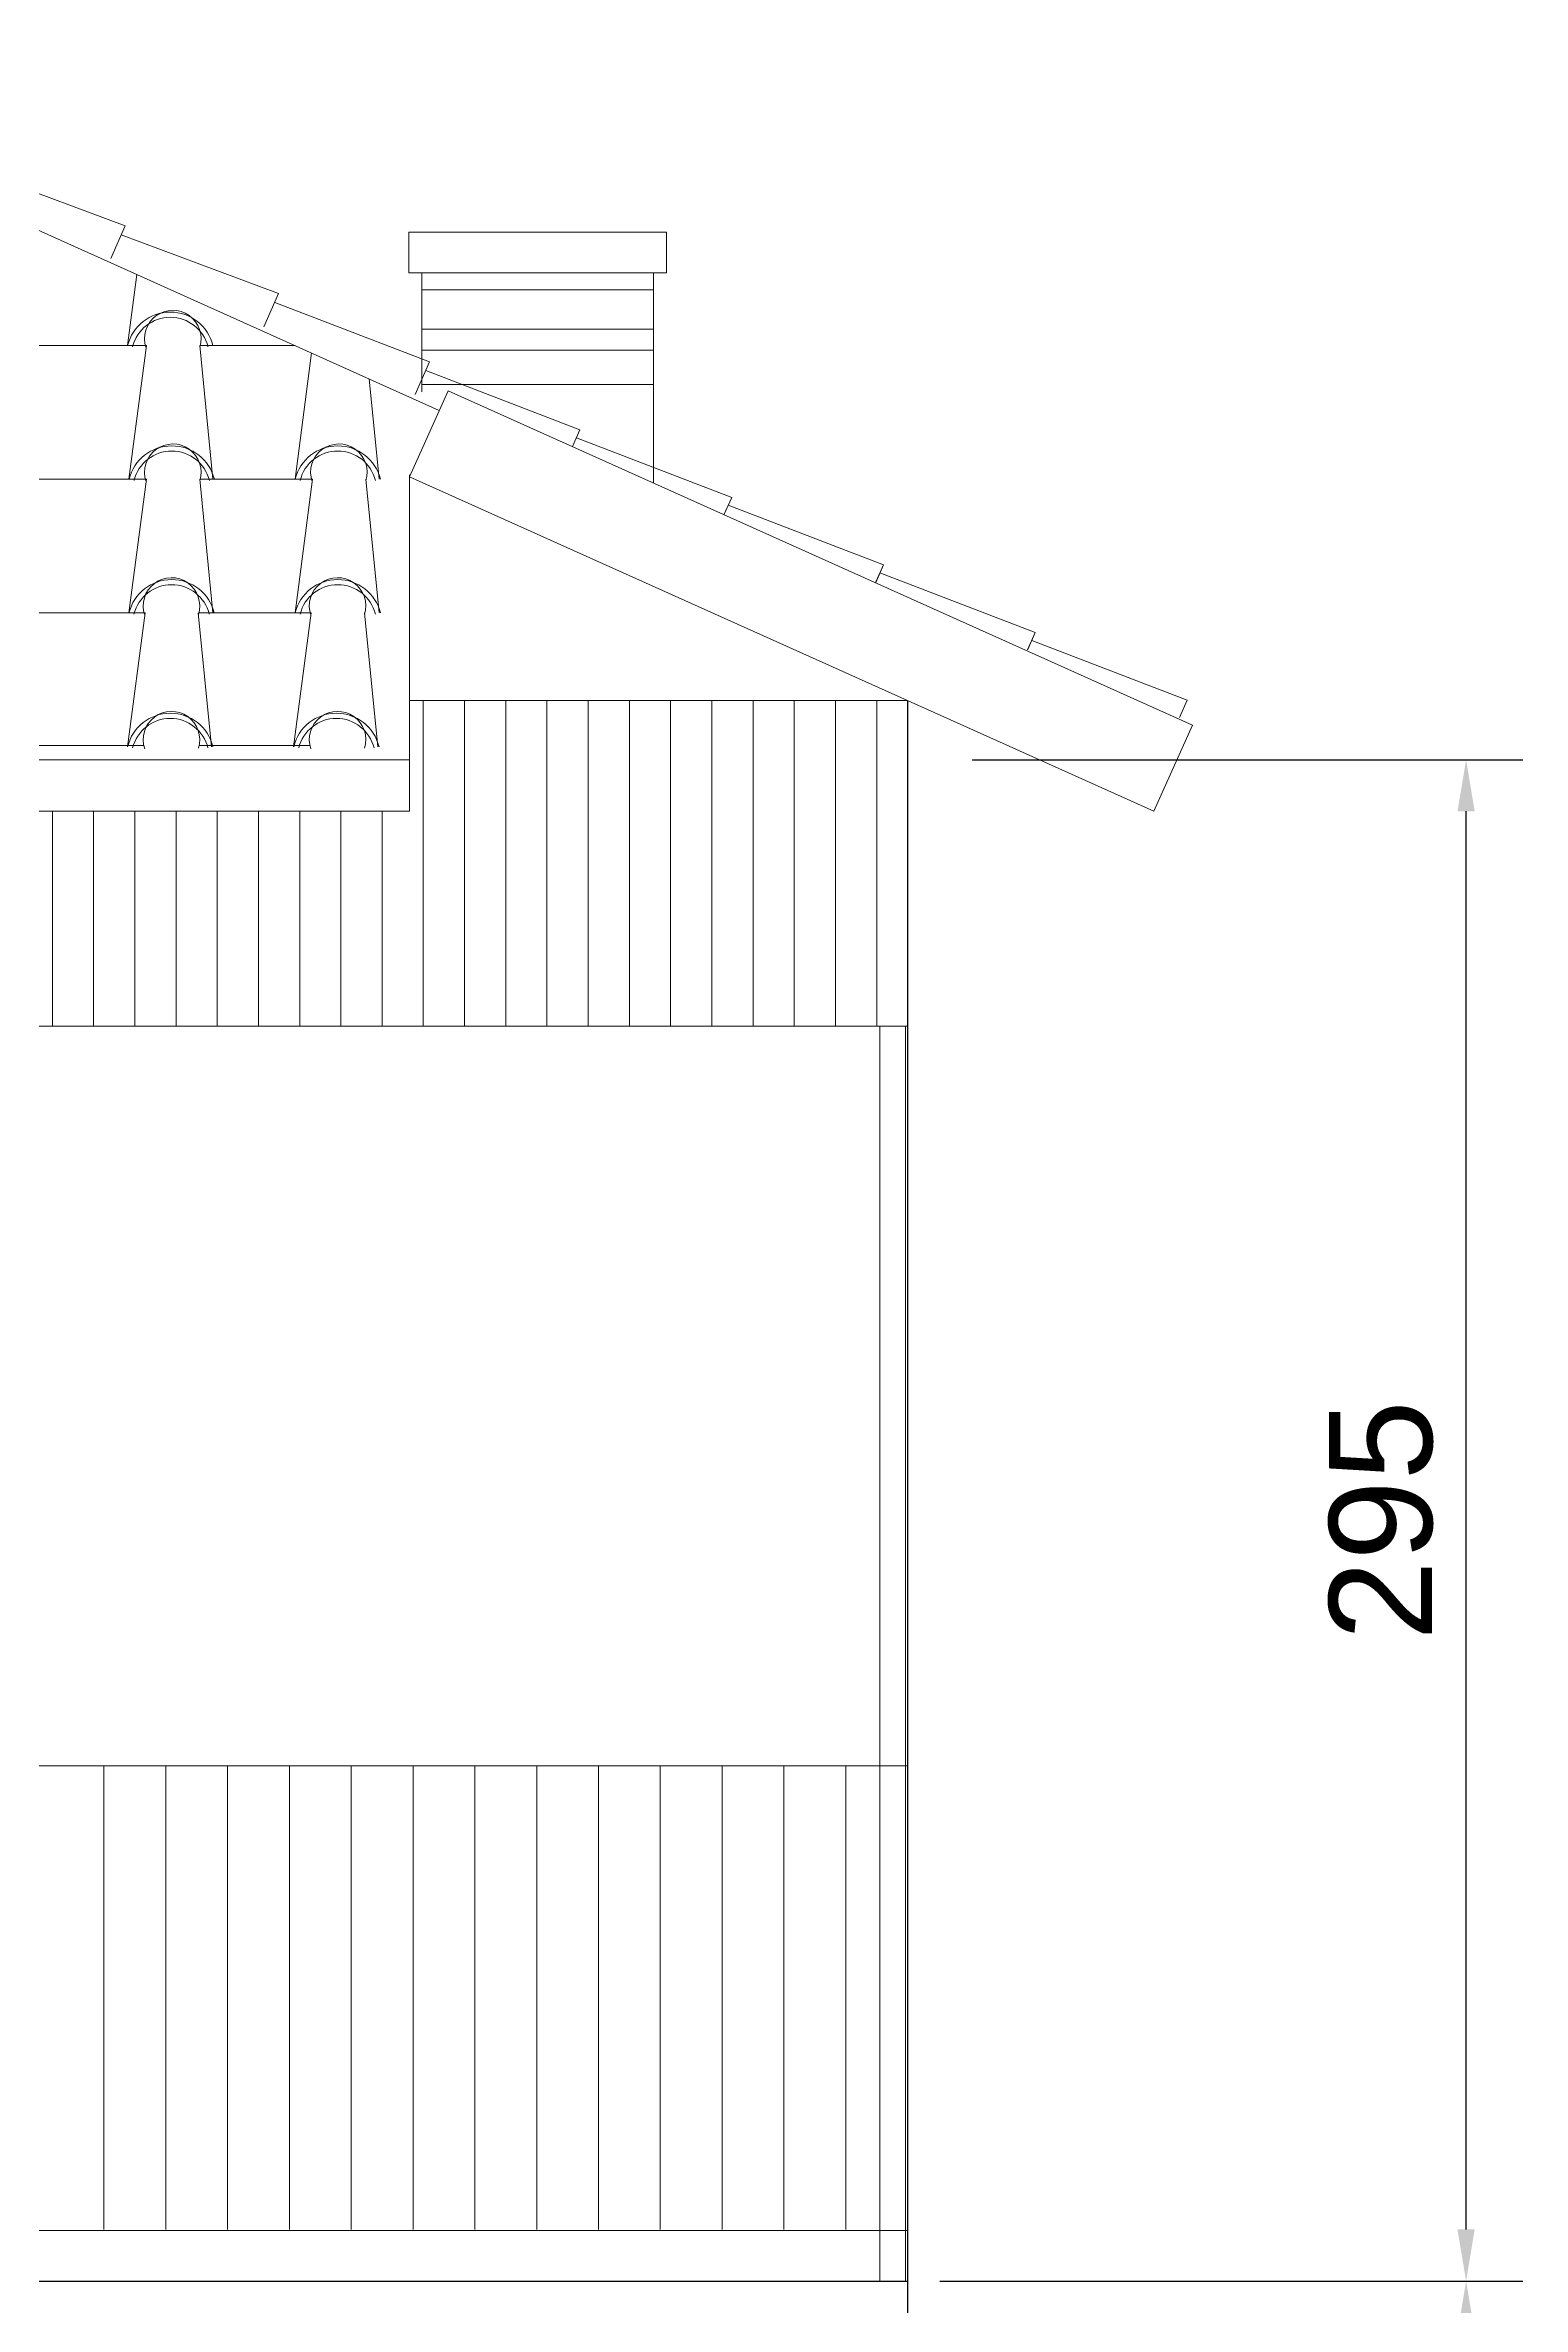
# Model space of a CAD drawing. Header units: millimetres. Extents: x -2768 to 386734, y -140 to 258833.
# Drawn here: x 204454 to 207322, y 142972 to 147362 of the extents above; entities that cross this region are included whole.
import ezdxf

# ---------------------------------------------------------------- set-up
doc = ezdxf.new("R2010")
doc.units = ezdxf.units.MM
doc.header["$PDMODE"] = 32
for name, color, linetype, lineweight in [('parapetto', 251, 'Continuous', 9), ('PROIEZIONI', 145, 'Continuous', 5), ('rilievo', 7, 'Continuous', 25), ('TETTO', 6, 'Continuous', 20), ('TRATTEGGIO_tetto', 1, 'Continuous', 0), ('VARIE', 4, 'Continuous', 13)]:
    doc.layers.add(name, color=color, linetype=linetype, lineweight=lineweight)
doc.styles.get("Standard").update_dxf_attribs({"font": 'arial.ttf'})
doc.dimstyles.new('Annotativa', dxfattribs={"dimscale": 0, "dimtxt": 2.5, "dimasz": 2.5, "dimexe": 1.25, "dimexo": 0.625, "dimtad": 1, "dimtxsty": 'Standard', "dimcen": 2.5, "dimadec": 0, "dimazin": 0, "dimtfac": 1, "dimtmove": 0, "dimatfit": 3, "dimfxl": 1, "dimarcsym": 0})

# ---------------------------------------------------------------- blocks, each defined once
blk = doc.blocks.new('*D658')
at = {"layer": 'Defpoints', "color": 0}
for p in [(206128.3, 143022.3), (206128.3, 140322.3), (207212.3, 140322.3)]:
    blk.add_point(p, dxfattribs=at)
at = {"layer": 'VARIE', "color": 0, "lineweight": -2, "ltscale": 0.13}
for p, q in [((206190.8, 143022.3), (207322.3, 143022.3)), ((207212.3, 142922.3), (207212.3, 140422.3)), ((206190.8, 140322.3), (207322.3, 140322.3))]:
    blk.add_line(p, q, dxfattribs=at)
at = {"layer": 'VARIE', "color": 0}
for points in [[(207229, 142922.3), (207195.6, 142922.3), (207212.3, 143022.3)], [(207195.6, 140422.3), (207229, 140422.3), (207212.3, 140322.3)]]:
    blk.add_solid(points, dxfattribs=at)
at = {"layer": 'VARIE', "color": 0, "linetype": 'ByBlock', "lineweight": 9, "ltscale": 0.13, "insert": (207047.7, 141672.3), "char_height": 200, "attachment_point": 5, "rotation": 90}
blk.add_mtext('270', dxfattribs=at)
blk = doc.blocks.new('*D656')
at = {"layer": 'Defpoints', "color": 0}
for p in [(206190.8, 145975.1), (207212.3, 145975.1), (206190.8, 143022.3)]:
    blk.add_point(p, dxfattribs=at)
at = {"layer": 'VARIE', "color": 0, "lineweight": -2, "ltscale": 0.13}
for p, q in [((206253.3, 145975.1), (207322.3, 145975.1)), ((207212.3, 143122.3), (207212.3, 145875.1)), ((206253.3, 143022.3), (207322.3, 143022.3))]:
    blk.add_line(p, q, dxfattribs=at)
at = {"layer": 'VARIE', "color": 0}
for points in [[(207229, 145875.1), (207195.6, 145875.1), (207212.3, 145975.1)], [(207195.6, 143122.3), (207229, 143122.3), (207212.3, 143022.3)]]:
    blk.add_solid(points, dxfattribs=at)
at = {"layer": 'VARIE', "color": 0, "linetype": 'ByBlock', "lineweight": 9, "ltscale": 0.13, "insert": (207047.7, 144498.7), "char_height": 200, "attachment_point": 5, "rotation": 90}
blk.add_mtext('295', dxfattribs=at)

msp = doc.modelspace()

# ---------------------------------------------------------------- linework, layer by layer
at = {"layer": 'parapetto', "ltscale": 0.13}
for p, q in [((205188.3, 146090), (205188.3, 145458.2)), ((205268.3, 146090), (205268.3, 145458.2)), ((205348.3, 146090), (205348.3, 145458.2)), ((205428.3, 146090), (205428.3, 145458.2)), ((205508.3, 146090), (205508.3, 145458.2)), ((205508.3, 146090), (205508.3, 145458.2)), ((205588.3, 146090), (205588.3, 145458.2)), ((205668.3, 146090), (205668.3, 145458.2)), ((205748.3, 146090), (205748.3, 145458.2)), ((205828.3, 146090), (205828.3, 145458.2)), ((205908.3, 146090), (205908.3, 145458.2)), ((205988.3, 146090), (205988.3, 145458.2)), ((206068.3, 146090), (206068.3, 145458.2)), ((204468.3, 145874.8), (204468.3, 145458.2)), ((204548.3, 145874.8), (204548.3, 145458.2)), ((204628.3, 145874.8), (204628.3, 145458.2)), ((204708.3, 145874.8), (204708.3, 145458.2)), ((204788.3, 145874.8), (204788.3, 145458.2)), ((204868.3, 145874.8), (204868.3, 145458.2)), ((204948.3, 145874.8), (204948.3, 145458.2)), ((204948.3, 145874.8), (204948.3, 145458.2)), ((205028.3, 145874.8), (205028.3, 145458.2)), ((205108.3, 145874.8), (205108.3, 145458.2)), ((206068.3, 145874.8), (206068.3, 145458.2)), ((206074.4, 143022.3), (206074.4, 145458.2)), ((206074.4, 143022.3), (206074.4, 145458.2)), ((206124.4, 143022.3), (206124.4, 145458.2)), ((190366.2, 144022.3), (206128.3, 144022.3)), ((204568.3, 144022.3), (204568.3, 143122.3)), ((204688.3, 144022.3), (204688.3, 143122.3)), ((204808.3, 144022.3), (204808.3, 143122.3)), ((204928.3, 144022.3), (204928.3, 143122.3)), ((205048.3, 144022.3), (205048.3, 143122.3)), ((205168.3, 144022.3), (205168.3, 143122.3)), ((205288.3, 144022.3), (205288.3, 143122.3)), ((205408.3, 144022.3), (205408.3, 143122.3)), ((205528.3, 144022.3), (205528.3, 143122.3)), ((205648.3, 144022.3), (205648.3, 143122.3)), ((205768.3, 144022.3), (205768.3, 143122.3)), ((205888.3, 144022.3), (205888.3, 143122.3)), ((206008.3, 144022.3), (206008.3, 143122.3)), ((206128.3, 143120.2), (190308.3, 143122.3))]:
    msp.add_line(p, q, dxfattribs=at)
at = {"layer": 'PROIEZIONI'}
for p, q in [((205219.3, 146653.2), (203641.8, 147361.9)), ((191228.3, 145975.1), (205161.4, 145975.1))]:
    msp.add_line(p, q, dxfattribs=at)
at = {"layer": 'rilievo', "ltscale": 0.13}
for p, q in [((206128.3, 146090), (206128.3, 137759.5)), ((190308.3, 143022.3), (206128.3, 143022.3))]:
    msp.add_line(p, q, dxfattribs=at)
at = {"layer": 'TETTO'}
for p, q in [((205660.1, 146999), (205160.1, 146999)), ((205160.1, 146920.4), (205160.1, 146999)), ((205635.1, 146999), (205185.1, 146999)), ((205660.1, 146999), (205660.1, 146920.4)), ((205660.1, 146920.4), (205160.1, 146920.4)), ((205185.1, 146689.3), (205185.1, 146920.4)), ((205635.1, 146920.4), (205185.1, 146920.4)), ((205635.1, 146920.4), (205635.1, 146512.1)), ((205635.1, 146887), (205185.1, 146887)), ((205635.1, 146810.8), (205185.1, 146810.8)), ((205635.1, 146769.9), (205185.1, 146769.9)), ((205635.1, 146703.1), (205185.1, 146703.1)), ((205236.4, 146691.2), (205161.4, 146524.4)), ((206681.4, 146041.9), (205236.4, 146691.2)), ((205161.4, 145875.1), (205161.4, 146527.8)), ((206606.5, 145875.1), (205161.4, 146524.4)), ((206681.4, 146041.9), (206606.5, 145875.1)), ((191228.3, 145875.1), (205161.4, 145875.1))]:
    msp.add_line(p, q, dxfattribs=at)
at = {"layer": 'TRATTEGGIO_tetto'}
for p, q in [((204305.4, 147125), (204609.9, 147011.2)), ((204609.9, 147011.2), (204581.7, 146948)), ((204602, 146993.6), (204907.5, 146880.1)), ((204632.3, 146916.9), (204614.3, 146779)), ((204907.5, 146880.1), (204878.6, 146815.4)), ((204899.8, 146862.8), (205200.3, 146747.2)), ((204424.2, 146779), (204649, 146779)), ((204617, 146779), (204650.9, 146779)), ((204650.9, 146779), (204617, 146519.4)), ((204754.2, 146779), (204780, 146519.4)), ((204755.3, 146779), (204939.3, 146779)), ((204971.3, 146764.6), (204939.3, 146519.4)), ((205200.3, 146747.2), (205172.2, 146684.3)), ((205082.9, 146714.4), (205102.4, 146519.4)), ((205192.9, 146730.6), (205492.2, 146615.6)), ((205492.2, 146615.6), (205477.6, 146582.8)), ((205485.3, 146600.2), (205786.9, 146484.3)), ((204424.2, 146519.4), (204649, 146519.4)), ((204617, 146519.4), (204650.9, 146519.4)), ((204650.9, 146519.4), (204617, 146259.9)), ((204754.2, 146519.4), (204780, 146259.9)), ((204755.3, 146519.4), (204971.3, 146519.4)), ((204939.3, 146519.4), (204973.2, 146519.4)), ((204973.2, 146519.4), (204939.3, 146259.9)), ((205076.5, 146519.4), (205102.3, 146259.9)), ((205786.9, 146484.3), (205771.8, 146450.6)), ((205786.9, 146484.3), (205772.2, 146451.6)), ((205780, 146469), (206081.5, 146353.1)), ((206081.5, 146353.1), (206066.5, 146319.4)), ((206081.5, 146353.1), (206066.9, 146320.3)), ((206074.6, 146337.7), (206376.2, 146221.9)), ((204421.5, 146259.9), (204646.3, 146259.9)), ((204614.3, 146259.9), (204648.2, 146259.9)), ((204648.2, 146259.9), (204614.3, 146000.4)), ((204751.5, 146259.9), (204777.4, 146000.4)), ((204752.6, 146259.9), (204968.6, 146259.9)), ((204936.6, 146259.9), (204970.5, 146259.9)), ((204970.5, 146259.9), (204936.6, 146000.4)), ((205073.8, 146259.9), (205099.7, 146000.4)), ((206376.2, 146221.9), (206361.1, 146188.2)), ((206376.2, 146221.9), (206361.5, 146189.1)), ((206369.3, 146206.5), (206670.8, 146090.7)), ((206670.8, 146090.7), (206655.8, 146056.9)), ((204422, 146002.6), (204645.8, 146002.7)), ((204753.1, 146002.7), (204968, 146002.8))]:
    msp.add_line(p, q, dxfattribs=at)
for centre, radius, start, end in [((204697.2, 146758.6), 85.3, 13.8366, 166.1634), ((204697.2, 146758.6), 75.3, 13.8366, 166.1634), ((204702.1, 146792.6), 54.9, 342.5735, 199.1113), ((204699.9, 146499), 85.3, 13.8366, 166.1634), ((204699.9, 146499), 75.3, 13.8366, 166.1634), ((204702.1, 146533.1), 54.9, 342.5735, 199.1113), ((205022.2, 146499), 85.3, 13.8366, 166.1634), ((205022.2, 146499), 75.3, 13.8366, 166.1634), ((205024.4, 146533.1), 54.9, 342.5735, 199.1113), ((204699.8, 146239.5), 85.3, 13.8366, 166.1634), ((204699.8, 146239.5), 75.3, 13.8366, 166.1634), ((204699.4, 146273.5), 54.9, 342.5735, 199.1113), ((205022.2, 146239.5), 85.3, 13.8366, 166.1634), ((205022.2, 146239.5), 75.3, 13.8366, 166.1634), ((205021.8, 146273.5), 54.9, 342.5735, 199.1113), ((204697.2, 145980), 85.3, 13.8366, 166.1634), ((204697.2, 145980), 75.3, 13.8366, 166.1634), ((204699.4, 146014), 54.9, 342.5735, 199.1113), ((205019.5, 145980), 85.3, 13.8366, 166.1634), ((205019.5, 145980), 75.3, 13.8366, 166.1634), ((205021.8, 146014), 54.9, 342.5735, 199.1113)]:
    msp.add_arc(centre, radius, start, end, dxfattribs=at)
at = {"layer": 'VARIE', "ltscale": 0.13}
for p, q in [((206128.3, 146090), (205161.4, 146090)), ((206128.3, 145458.2), (192028.3, 145458.2))]:
    msp.add_line(p, q, dxfattribs=at)

# ---------------------------------------------------------------- dimensions: what is measured, and where the dimension line sits
at = {"layer": 'VARIE', "lineweight": 9, "ltscale": 0.13}
for base, p1, p2, picture, middle in [((207212.3, 145975.1), (206190.8, 143022.3), (206190.8, 145975.1), '*D656', (207047.7, 144498.7)), ((207212.3, 140322.3), (206128.3, 143022.3), (206128.3, 140322.3), '*D658', (207047.7, 141672.3))]:
    dim = msp.add_linear_dim(base=base, p1=p1, p2=p2, angle=90, dimstyle='Annotativa', override={"dimscale": 0, "dimtxt": 2, "dimasz": 1, "dimexe": 1.1, "dimdec": 0, "dimlfac": 0.1, "dimzin": 0, "dimdsep": 46}, dxfattribs=at)
    dim.commit()
    dim.dimension.update_dxf_attribs({"geometry": picture, "text_midpoint": middle})

doc.saveas('drawing.dxf')
